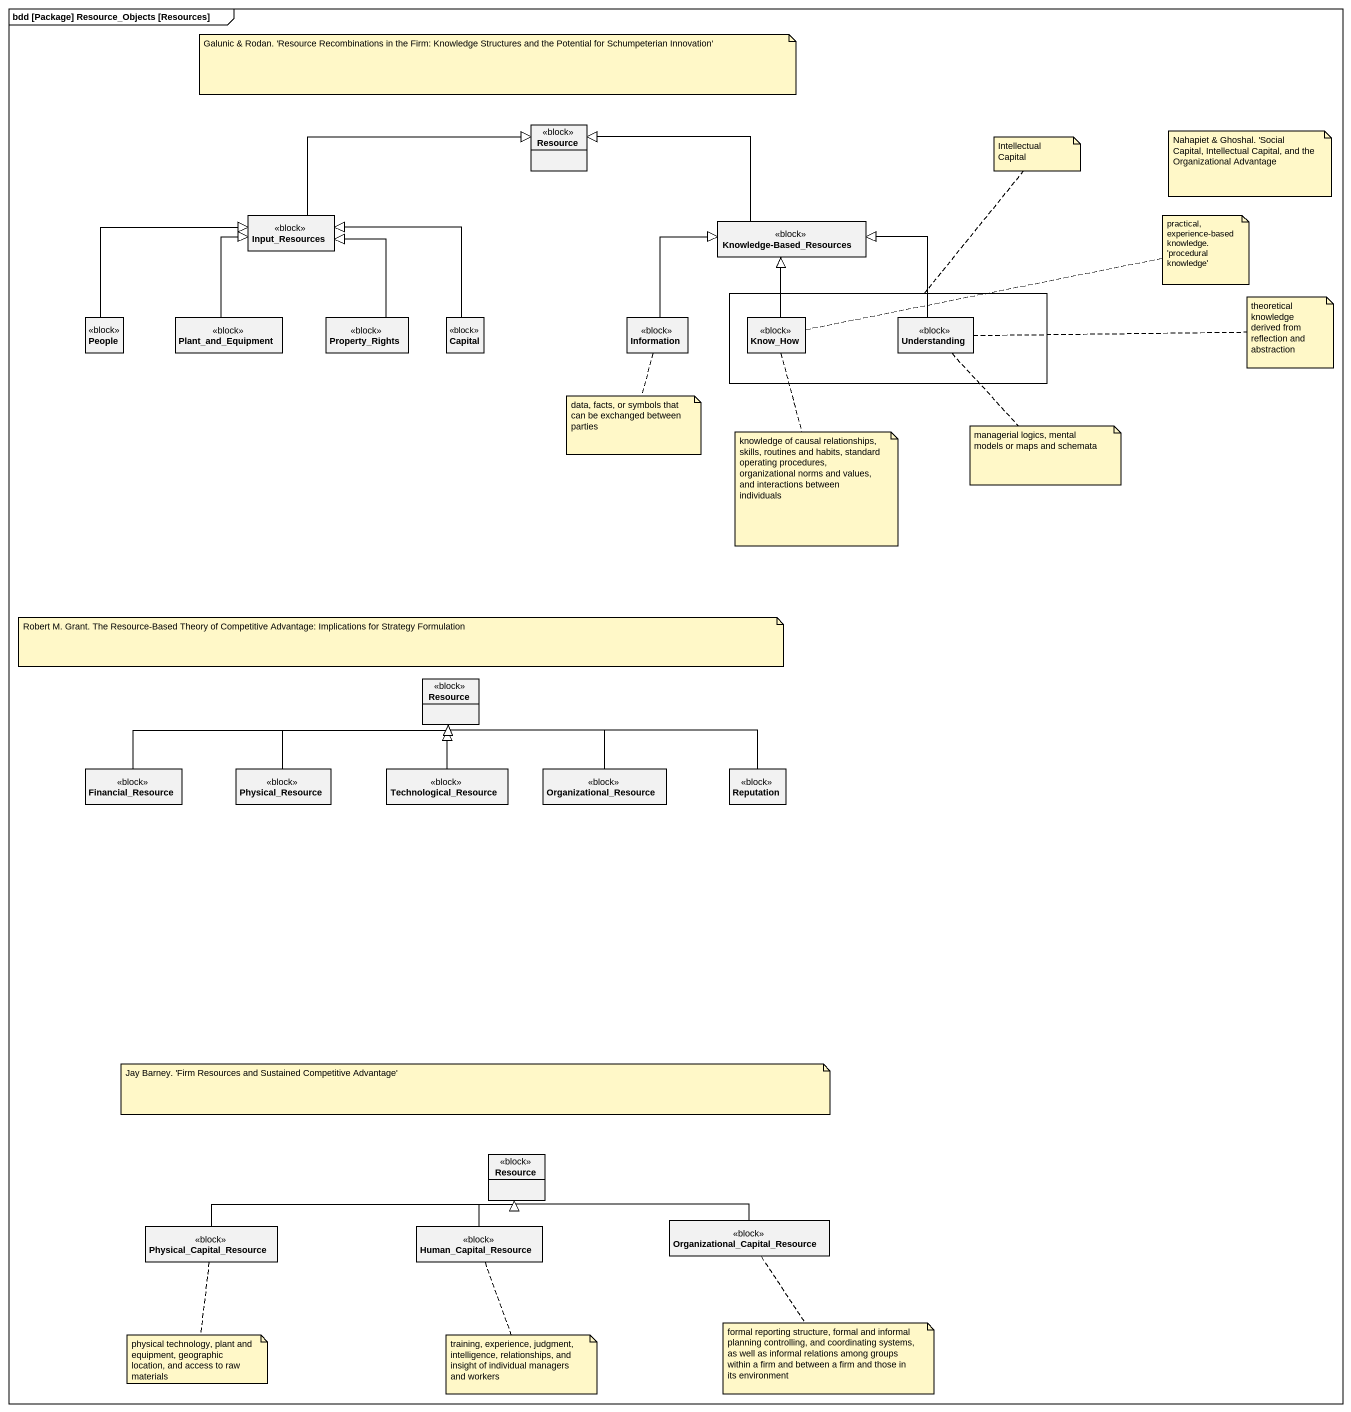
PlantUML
@startuml
mainframe bdd [Package] Resource_Objects [Resources]
hide circle
hide empty members
class Resource <<block>>
class Input_Resources <<block>>
class "Knowledge-Based_Resources" as Knowledge_Based_Resources <<block>>
class People <<block>>
class Plant_and_Equipment <<block>>
class Property_Rights <<block>>
class Capital <<block>>
class Information <<block>>
rectangle " " as rectangle1 {
  class Know_How <<block>>
  class Understanding <<block>>
}
class "Resource" as Resource_2 <<block>>
class Financial_Resource <<block>>
class Physical_Resource <<block>>
class Technological_Resource <<block>>
class Organizational_Resource <<block>>
class Reputation <<block>>
class "Resource" as Resource_3 <<block>>
class Physical_Capital_Resource <<block>>
class Human_Capital_Resource <<block>>
class "Organizational_Capital_Resource" as Organizational_Capital <<block>>
Input_Resources -right-|> Resource
Knowledge_Based_Resources -left-|> Resource
People -right-|> Input_Resources
Plant_and_Equipment -up-|> Input_Resources
Property_Rights -up-|> Input_Resources
Capital -left-|> Input_Resources
Information -up-|> Knowledge_Based_Resources
Know_How -up-|> Knowledge_Based_Resources
Understanding -up-|> Knowledge_Based_Resources
Financial_Resource -right-|> Resource_2
Physical_Resource -right-|> Resource_2
Technological_Resource -up-|> Resource_2
Organizational_Resource -left-|> Resource_2
Reputation -left-|> Resource_2
Physical_Capital_Resource -right-|> Resource_3
Human_Capital_Resource -up-|> Resource_3
Organizational_Capital -left-|> Resource_3
note as N1
  Galunic & Rodan. 'Resource Recombinations in the Firm: Knowledge Structures and the Potential for Schumpeterian Innovation'
end note
note top of rectangle1 : Intellectual Capital
note as N3
  Nahapiet & Ghoshal. 'Social Capital, Intellectual Capital, and the Organizational Advantage
end note
note right of Know_How : practical, experience-based knowledge. 'procedural knowledge'
note right of Understanding : theoretical knowledge derived from reflection and abstraction
note bottom of Information : data, facts, or symbols that can be exchanged between parties
note bottom of Know_How : knowledge of causal relationships, skills, routines and habits, standard operating procedures, organizational norms and values, and interactions between individuals
note bottom of Understanding : managerial logics, mental models or maps and schemata
note as N9
  Robert M. Grant. The Resource-Based Theory of Competitive Advantage: Implications for Strategy Formulation
end note
note as N10
  Jay Barney. 'Firm Resources and Sustained Competitive Advantage'
end note
note bottom of Organizational_Capital : formal reporting structure, formal and informal planning controlling, and coordinating systems, as well as informal relations among groups within a firm and between a firm and those in its environment
note bottom of Physical_Capital_Resource : physical technology, plant and equipment, geographic location, and access to raw materials
note bottom of Human_Capital_Resource : training, experience, judgment, intelligence, relationships, and insight of individual managers and workers
@enduml
